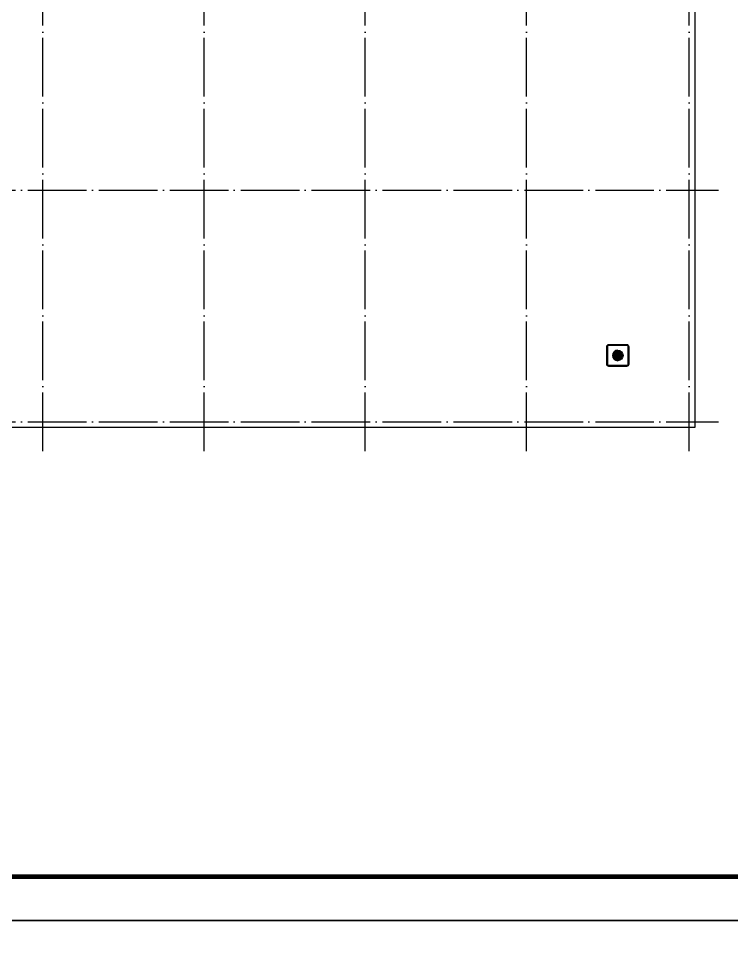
# Model space of a CAD drawing. Extents: x -21908402 to 1987571, y 88493 to 5079726.
# Drawn here: x 1838819 to 1863150, y 339780 to 371280 of the extents above; entities that cross this region are included whole.
import ezdxf

# ---------------------------------------------------------------- set-up
doc = ezdxf.new("R2010")
doc.units = 0
doc.header["$LTSCALE"] = 1000
doc.linetypes.add('DOTE', pattern=[2.42, 2, -0.2, 0.02, -0.2])
for name, color, linetype in [('DOTE', 1, 'DOTE'), ('PUB_TITLE', 4, 'Continuous'), ('XF-灭火救援窗', 1, 'Continuous')]:
    doc.layers.add(name, color=color, linetype=linetype)

# ---------------------------------------------------------------- blocks, each defined once
blk = doc.blocks.new('XF-灭火救援窗图例')
at = {"layer": 'XF-灭火救援窗'}
h = blk.add_hatch(color=256, dxfattribs=at)
h.dxf.hatch_style = 1
h.paths.add_polyline_path([(0, 110, 1), (0, 350, 1)])
for points in [[(-200, -20), (200, -20, 0.414214), (250, 30), (250, 430, 0.414214), (200, 480), (-200, 480, 0.414214), (-250, 430), (-250, 30, 0.414214)], [(-210, 0), (210, 0, 0.414214), (230, 20), (230, 440, 0.414214), (210, 460), (-210, 460, 0.414214), (-230, 440), (-230, 20, 0.414214)]]:
    blk.add_lwpolyline(points, format="xyb", close=True, dxfattribs=at)
for points in [[(0, 350, 1), (0, 110, 30.793651)], [(0, 350, -1), (0, 110, -30.793651)]]:
    blk.add_lwpolyline(points, format="xyb", dxfattribs=at)

msp = doc.modelspace()

# ---------------------------------------------------------------- linework, layer by layer
msp.add_lwpolyline([(1810903, 389317), (1861903, 389317), (1861903, 357317), (1822903, 357317), (1822903, 373117), (1810903, 373117)], close=True)
at = {"layer": 'DOTE'}
for p, q in [((1839653, 356517), (1839653, 390117)), ((1845153, 356517), (1845153, 390117)), ((1850653, 356517), (1850653, 390117)), ((1856153, 356517), (1856153, 390117)), ((1861703, 356517), (1861703, 390117)), ((1810103, 365417), (1862703, 365417)), ((1810103, 357517), (1862703, 357517))]:
    msp.add_line(p, q, dxfattribs=at)
at = {"layer": 'PUB_TITLE'}
for points in [[(1794471, 340493), (1883571, 340493), (1883571, 403493), (1794471, 403493)], [(1794471, 277493), (1883571, 277493), (1883571, 340493), (1794471, 340493)]]:
    msp.add_lwpolyline(points, close=True, dxfattribs=at)
at = {"layer": 'PUB_TITLE', "const_width": 150}
msp.add_lwpolyline([(1798221, 341993), (1882071, 341993), (1882071, 401993), (1798221, 401993)], close=True, dxfattribs=at)

# ---------------------------------------------------------------- block references
at = {"layer": 'XF-灭火救援窗', "xscale": -1.5, "yscale": 1.5, "zscale": 1.5}
msp.add_blockref('XF-灭火救援窗图例', (1859269, 359437), dxfattribs=at)

doc.saveas('drawing.dxf')
